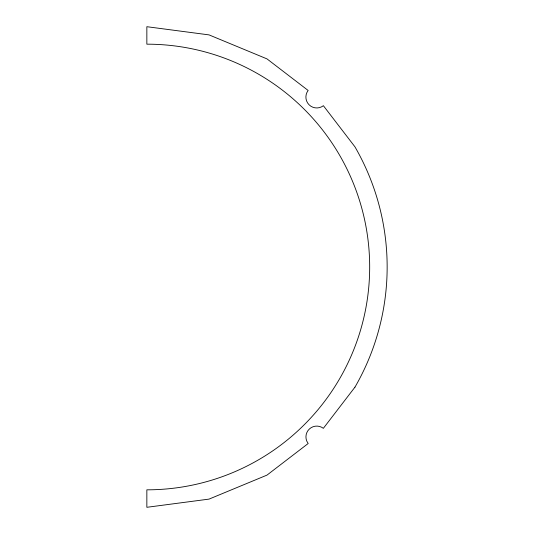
<?xml version="1.0" encoding="UTF-8"?>
<svg xmlns="http://www.w3.org/2000/svg" width="534" height="534" viewBox="0 0 534 534"><rect width="100%" height="100%" fill="white"/><g stroke="black" fill="none" stroke-linecap="round" stroke-linejoin="round"><path stroke-width="0.8" d="M354.956 387.15L323.357 428.328A10.827 10.827 0 0 0 306.763 441.064L308.165 443.52L267 475.106L209.041 499.11L146.85 507.3L146.85 489.825A222.825 222.825 0 0 0 369.675 267A222.825 222.825 0 0 0 146.85 44.175L146.85 26.7L209.041 34.89L267 58.894L308.145 90.466A10.867 10.867 0 0 0 323.384 105.705L354.956 146.85A240.3 240.3 0 0 1 354.956 387.15"/></g></svg>
